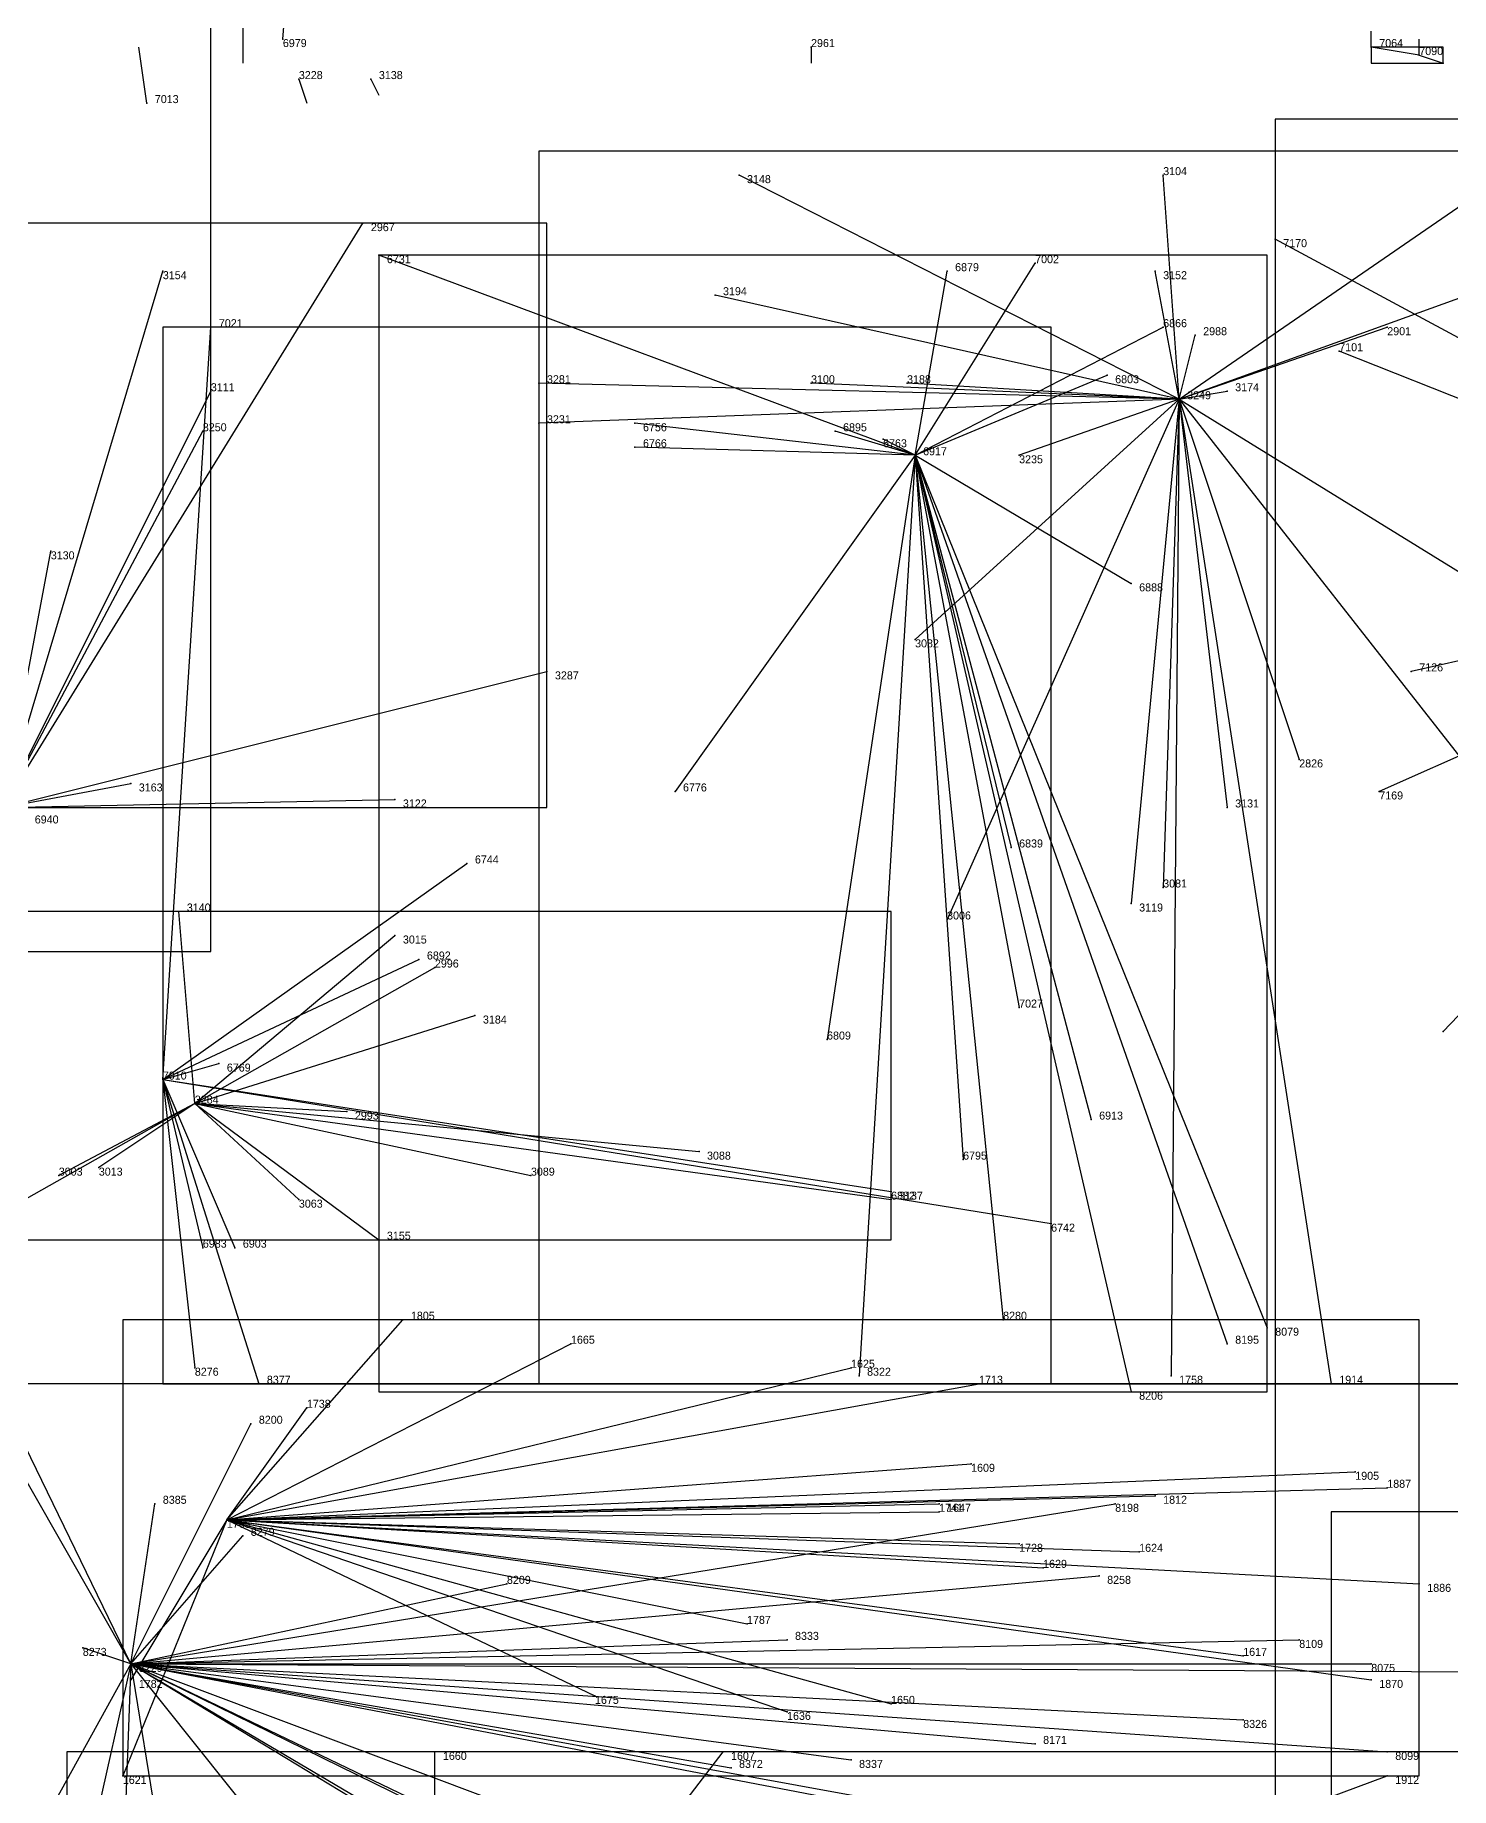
# Model space of a CAD drawing. Extents: x -0.07 to 1.1, y -0.07 to 1.1.
# Drawn here: x 0.1 to 0.277, y 0.6975 to 0.9165 of the extents above; entities that cross this region are included whole.
import ezdxf

# ---------------------------------------------------------------- set-up
doc = ezdxf.new("R2010")
doc.units = 0
for name, color, linetype in [('Clients', 3, 'CONTINUOUS'), ('Facilities', 3, 'CONTINUOUS'), ('Facilities_lines', 3, 'CONTINUOUS'), ('Min_max_boxes', 1, 'CONTINUOUS'), ('Normals', 1, 'CONTINUOUS'), ('Source_points', 5, 'CONTINUOUS'), ('Text', 3, 'CONTINUOUS')]:
    doc.layers.add(name, color=color, linetype=linetype)

msp = doc.modelspace()

# ---------------------------------------------------------------- linework, layer by layer
at = {"layer": 'Clients', "color": 5}
for p in [(0.267, 0.915, 1), (0.276, 0.913, 1), (0.188, 0.899), (0.241, 0.899), (0.141, 0.893), (0.255, 0.891, 1), (0.116, 0.887), (0.143, 0.889, 1), (0.214, 0.887, 1), (0.225, 0.888, 1), (0.24, 0.887), (0.185, 0.884), (0.122, 0.88, 1), (0.241, 0.88, 1), (0.245, 0.879), (0.269, 0.88), (0.263, 0.877, 1), (0.234, 0.874, 1), (0.122, 0.872), (0.163, 0.873), (0.197, 0.873), (0.209, 0.873), (0.249, 0.872), (0.163, 0.868), (0.175, 0.868, 1), (0.121, 0.867), (0.2, 0.867, 1), (0.206, 0.866, 1), (0.175, 0.865, 1), (0.223, 0.864), (0.102, 0.852), (0.237, 0.848, 1), (0.21, 0.841), (0.164, 0.837), (0.272, 0.837, 1), (0.258, 0.826), (0.112, 0.823), (0.18, 0.822, 1), (0.268, 0.822, 1), (0.145, 0.821), (0.249, 0.82), (0.222, 0.815, 1), (0.154, 0.813, 1), (0.241, 0.81), (0.118, 0.807), (0.214, 0.806), (0.237, 0.808), (0.145, 0.804), (0.148, 0.801, 1), (0.15, 0.8), (0.223, 0.795, 1), (0.155, 0.794), (0.199, 0.791, 1), (0.276, 0.792, 1), (0.123, 0.788, 1), (0.139, 0.782), (0.232, 0.781, 1), (0.183, 0.777), (0.216, 0.776, 1), (0.103, 0.774), (0.108, 0.775), (0.162, 0.774), (0.133, 0.771), (0.207, 0.772, 1), (0.207, 0.771), (0.227, 0.768, 1), (0.121, 0.765, 1), (0.125, 0.765, 1), (0.143, 0.766), (0.146, 0.756), (0.221, 0.756, 1), (0.254, 0.755, 1), (0.167, 0.753), (0.249, 0.753, 1), (0.12, 0.75, 1), (0.202, 0.75), (0.203, 0.749, 1), (0.242, 0.749), (0.128, 0.748, 1), (0.218, 0.748), (0.237, 0.747, 1), (0.262, 0.748), (0.134, 0.745), (0.127, 0.743, 1), (0.217, 0.738), (0.265, 0.737), (0.24, 0.734), (0.269, 0.735), (0.115, 0.733, 1), (0.213, 0.733), (0.213, 0.732), (0.235, 0.733, 1), (0.126, 0.729, 1), (0.223, 0.728), (0.226, 0.725), (0.238, 0.727), (0.159, 0.723, 1), (0.233, 0.724, 1), (0.273, 0.723), (0.189, 0.718), (0.106, 0.715, 1), (0.194, 0.716, 1), (0.251, 0.714), (0.258, 0.716, 1), (0.267, 0.713, 1), (0.112, 0.711), (0.267, 0.711), (0.17, 0.709), (0.207, 0.708), (0.194, 0.707), (0.251, 0.706, 1), (0.225, 0.703, 1), (0.15, 0.702), (0.186, 0.702), (0.202, 0.701, 1), (0.269, 0.702, 1), (0.111, 0.699), (0.187, 0.7, 1), (0.269, 0.699)]:
    msp.add_point(p, dxfattribs=at)
at = {"layer": 'Facilities', "color": 3}
for p in [(0.131, 0.916, 1), (0.197, 0.915), (0.273, 0.914, 1), (0.133, 0.911), (0.142, 0.911), (0.114, 0.908, 1), (0.243, 0.871), (0.21, 0.864, 1), (0.116, 0.786, 1), (0.12, 0.783), (0.124, 0.731), (0.112, 0.713, 1)]:
    msp.add_point(p, dxfattribs=at)
at = {"layer": 'Facilities_lines', "color": 3}
for p, q in [((0.273, 0.914, 1), (0.267, 0.915, 1)), ((0.273, 0.914, 1), (0.276, 0.913, 1)), ((0.243, 0.871), (0.288, 0.902)), ((0.243, 0.871), (0.188, 0.899)), ((0.243, 0.871), (0.241, 0.899)), ((0.096, 0.82), (0.141, 0.893)), ((0.331, 0.85, 1), (0.255, 0.891, 1)), ((0.096, 0.82), (0.116, 0.887)), ((0.21, 0.864, 1), (0.143, 0.889, 1)), ((0.21, 0.864, 1), (0.225, 0.888, 1)), ((0.21, 0.864, 1), (0.214, 0.887, 1)), ((0.243, 0.871), (0.24, 0.887)), ((0.243, 0.871), (0.185, 0.884)), ((0.243, 0.871), (0.279, 0.884)), ((0.116, 0.786, 1), (0.122, 0.88, 1)), ((0.21, 0.864, 1), (0.241, 0.88, 1)), ((0.243, 0.871), (0.269, 0.88)), ((0.243, 0.871), (0.245, 0.879)), ((0.331, 0.85, 1), (0.263, 0.877, 1)), ((0.21, 0.864, 1), (0.234, 0.874, 1)), ((0.096, 0.82), (0.122, 0.872)), ((0.243, 0.871), (0.163, 0.873)), ((0.243, 0.871), (0.197, 0.873)), ((0.243, 0.871), (0.209, 0.873)), ((0.243, 0.871), (0.249, 0.872)), ((0.243, 0.871), (0.163, 0.868)), ((0.243, 0.871), (0.21, 0.841)), ((0.243, 0.871), (0.214, 0.806)), ((0.243, 0.871), (0.223, 0.864)), ((0.243, 0.871), (0.237, 0.808)), ((0.243, 0.871), (0.241, 0.81)), ((0.243, 0.871), (0.242, 0.749)), ((0.243, 0.871), (0.262, 0.748)), ((0.243, 0.871), (0.258, 0.826)), ((0.243, 0.871), (0.249, 0.82)), ((0.243, 0.871), (0.283, 0.82)), ((0.243, 0.871), (0.29, 0.842)), ((0.21, 0.864, 1), (0.175, 0.868, 1)), ((0.096, 0.82), (0.121, 0.867)), ((0.21, 0.864, 1), (0.2, 0.867, 1)), ((0.21, 0.864, 1), (0.206, 0.866, 1)), ((0.21, 0.864, 1), (0.175, 0.865, 1)), ((0.21, 0.864, 1), (0.18, 0.822, 1)), ((0.21, 0.864, 1), (0.199, 0.791, 1)), ((0.21, 0.864, 1), (0.203, 0.749, 1)), ((0.21, 0.864, 1), (0.216, 0.776, 1)), ((0.21, 0.864, 1), (0.222, 0.815, 1)), ((0.21, 0.864, 1), (0.237, 0.848, 1)), ((0.21, 0.864, 1), (0.232, 0.781, 1)), ((0.21, 0.864, 1), (0.223, 0.795, 1)), ((0.21, 0.864, 1), (0.254, 0.755, 1)), ((0.21, 0.864, 1), (0.249, 0.753, 1)), ((0.21, 0.864, 1), (0.237, 0.747, 1)), ((0.21, 0.864, 1), (0.221, 0.756, 1)), ((0.096, 0.82), (0.102, 0.852)), ((0.331, 0.85, 1), (0.268, 0.822, 1)), ((0.331, 0.85, 1), (0.272, 0.837, 1)), ((0.331, 0.85, 1), (0.276, 0.792, 1)), ((0.096, 0.82), (0.164, 0.837)), ((0.096, 0.82), (0.112, 0.823)), ((0.096, 0.82), (0.145, 0.821)), ((0.116, 0.786, 1), (0.154, 0.813, 1)), ((0.12, 0.783), (0.118, 0.807)), ((0.12, 0.783), (0.145, 0.804)), ((0.116, 0.786, 1), (0.148, 0.801, 1)), ((0.12, 0.783), (0.15, 0.8)), ((0.12, 0.783), (0.155, 0.794)), ((0.116, 0.786, 1), (0.123, 0.788, 1)), ((0.116, 0.786, 1), (0.227, 0.768, 1)), ((0.116, 0.786, 1), (0.207, 0.772, 1)), ((0.116, 0.786, 1), (0.125, 0.765, 1)), ((0.116, 0.786, 1), (0.121, 0.765, 1)), ((0.116, 0.786, 1), (0.12, 0.75, 1)), ((0.116, 0.786, 1), (0.128, 0.748, 1)), ((0.12, 0.783), (0.097, 0.77)), ((0.12, 0.783), (0.103, 0.774)), ((0.12, 0.783), (0.108, 0.775)), ((0.12, 0.783), (0.139, 0.782)), ((0.12, 0.783), (0.133, 0.771)), ((0.12, 0.783), (0.183, 0.777)), ((0.12, 0.783), (0.162, 0.774)), ((0.12, 0.783), (0.207, 0.771)), ((0.12, 0.783), (0.143, 0.766)), ((0.124, 0.731), (0.146, 0.756)), ((0.124, 0.731), (0.167, 0.753)), ((0.124, 0.731), (0.202, 0.75)), ((0.112, 0.713, 1), (0.092, 0.748, 1)), ((0.112, 0.713, 1), (0.095, 0.748, 1)), ((0.124, 0.731), (0.218, 0.748)), ((0.124, 0.731), (0.134, 0.745)), ((0.112, 0.713, 1), (0.127, 0.743, 1)), ((0.124, 0.731), (0.217, 0.738)), ((0.124, 0.731), (0.265, 0.737)), ((0.124, 0.731), (0.269, 0.735)), ((0.124, 0.731), (0.24, 0.734)), ((0.112, 0.713, 1), (0.235, 0.733, 1)), ((0.112, 0.713, 1), (0.115, 0.733, 1)), ((0.124, 0.731), (0.213, 0.733)), ((0.124, 0.731), (0.213, 0.732)), ((0.124, 0.731), (0.111, 0.699)), ((0.124, 0.731), (0.112, 0.711)), ((0.124, 0.731), (0.251, 0.714)), ((0.124, 0.731), (0.238, 0.727)), ((0.124, 0.731), (0.226, 0.725)), ((0.124, 0.731), (0.194, 0.707)), ((0.124, 0.731), (0.207, 0.708)), ((0.124, 0.731), (0.17, 0.709)), ((0.124, 0.731), (0.223, 0.728)), ((0.124, 0.731), (0.189, 0.718)), ((0.124, 0.731), (0.267, 0.711)), ((0.124, 0.731), (0.273, 0.723)), ((0.112, 0.713, 1), (0.126, 0.729, 1)), ((0.112, 0.713, 1), (0.233, 0.724, 1)), ((0.112, 0.713, 1), (0.159, 0.723, 1)), ((0.112, 0.713, 1), (0.106, 0.715, 1)), ((0.112, 0.713, 1), (0.258, 0.716, 1)), ((0.112, 0.713, 1), (0.194, 0.716, 1)), ((0.112, 0.713, 1), (0.096, 0.684, 1)), ((0.112, 0.713, 1), (0.101, 0.664, 1)), ((0.112, 0.713, 1), (0.11, 0.659, 1)), ((0.112, 0.713, 1), (0.253, 0.686, 1)), ((0.112, 0.713, 1), (0.225, 0.703, 1)), ((0.112, 0.713, 1), (0.267, 0.713, 1)), ((0.112, 0.713, 1), (0.279, 0.712, 1)), ((0.112, 0.713, 1), (0.269, 0.702, 1)), ((0.112, 0.713, 1), (0.266, 0.685, 1)), ((0.112, 0.713, 1), (0.187, 0.677, 1)), ((0.112, 0.713, 1), (0.192, 0.683, 1)), ((0.112, 0.713, 1), (0.161, 0.689, 1)), ((0.112, 0.713, 1), (0.145, 0.693, 1)), ((0.112, 0.713, 1), (0.136, 0.683, 1)), ((0.112, 0.713, 1), (0.251, 0.706, 1)), ((0.112, 0.713, 1), (0.202, 0.701, 1)), ((0.112, 0.713, 1), (0.119, 0.67, 1)), ((0.112, 0.713, 1), (0.187, 0.7, 1)), ((0.112, 0.713, 1), (0.151, 0.69, 1)), ((0.15, 0.655), (0.186, 0.702)), ((0.15, 0.655), (0.15, 0.702)), ((0.15, 0.655), (0.269, 0.699))]:
    msp.add_line(p, q, dxfattribs=at)
at = {"layer": 'Min_max_boxes', "color": 1}
for p, q in [((0.122, 0.802, 0.988), (0.122, 1, 0.988)), ((0.122, 0.802, 1), (0.122, 1, 1)), ((0.276, 0.915, 1), (0.267, 0.915, 1)), ((0.267, 0.915, 1), (0.267, 0.913, 1)), ((0.276, 0.915, 1), (0.267, 0.915, 1)), ((0.267, 0.915, 1), (0.267, 0.913, 1)), ((0.267, 0.915, 1), (0.267, 0.915, 1)), ((0.276, 0.913, 1), (0.276, 0.915, 1)), ((0.276, 0.913, 1), (0.276, 0.915, 1)), ((0.276, 0.915, 1), (0.276, 0.915, 1)), ((0.267, 0.913, 1), (0.276, 0.913, 1)), ((0.267, 0.913, 1), (0.276, 0.913, 1)), ((0.267, 0.913, 1), (0.267, 0.913, 1)), ((0.276, 0.913, 1), (0.276, 0.913, 1)), ((0.38, 0.906, 1), (0.255, 0.906, 1)), ((0.255, 0.906, 1), (0.255, 0.659, 1)), ((0.38, 0.906, 1), (0.255, 0.906, 1)), ((0.255, 0.906, 1), (0.255, 0.659, 1)), ((0.255, 0.906, 1), (0.255, 0.906, 1)), ((0.29, 0.902), (0.163, 0.902)), ((0.163, 0.902), (0.163, 0.748)), ((0.29, 0.902), (0.163, 0.902)), ((0.163, 0.902), (0.163, 0.748)), ((0.163, 0.902), (0.163, 0.902)), ((0.164, 0.893), (0.09, 0.893)), ((0.164, 0.893), (0.09, 0.893)), ((0.164, 0.82), (0.164, 0.893)), ((0.164, 0.82), (0.164, 0.893)), ((0.164, 0.893), (0.164, 0.893)), ((0.254, 0.889, 1), (0.143, 0.889, 1)), ((0.143, 0.889, 1), (0.143, 0.747, 1)), ((0.254, 0.889, 1), (0.143, 0.889, 1)), ((0.143, 0.889, 1), (0.143, 0.747, 1)), ((0.143, 0.889, 1), (0.143, 0.889, 1)), ((0.254, 0.747, 1), (0.254, 0.889, 1)), ((0.254, 0.747, 1), (0.254, 0.889, 1)), ((0.254, 0.889, 1), (0.254, 0.889, 1)), ((0.227, 0.88, 1), (0.116, 0.88, 1)), ((0.116, 0.88, 1), (0.116, 0.748, 1)), ((0.227, 0.88, 1), (0.116, 0.88, 1)), ((0.116, 0.88, 1), (0.116, 0.748, 1)), ((0.116, 0.88, 1), (0.116, 0.88, 1)), ((0.227, 0.748, 1), (0.227, 0.88, 1)), ((0.227, 0.748, 1), (0.227, 0.88, 1)), ((0.227, 0.88, 1), (0.227, 0.88, 1)), ((0.09, 0.82), (0.164, 0.82)), ((0.09, 0.82), (0.164, 0.82)), ((0.164, 0.82), (0.164, 0.82)), ((0.207, 0.807), (0.097, 0.807)), ((0.207, 0.807), (0.097, 0.807)), ((0.207, 0.766), (0.207, 0.807)), ((0.207, 0.766), (0.207, 0.807)), ((0.207, 0.807), (0.207, 0.807)), ((0, 0.802, 0.988), (0.122, 0.802, 0.988)), ((0, 0.802, 1), (0.122, 0.802, 1)), ((0.122, 0.802, 0.988), (0.122, 0.802, 1)), ((0.097, 0.766), (0.207, 0.766)), ((0.097, 0.766), (0.207, 0.766)), ((0.207, 0.766), (0.207, 0.766)), ((0.273, 0.756), (0.111, 0.756)), ((0.111, 0.756), (0.111, 0.699)), ((0.273, 0.756), (0.111, 0.756)), ((0.111, 0.756), (0.111, 0.699)), ((0.111, 0.756), (0.111, 0.756)), ((0.273, 0.699), (0.273, 0.756)), ((0.273, 0.699), (0.273, 0.756)), ((0.273, 0.756), (0.273, 0.756)), ((0.279, 0.748, 1), (0.092, 0.748, 1)), ((0.279, 0.748, 1), (0.092, 0.748, 1)), ((0.116, 0.748, 1), (0.227, 0.748, 1)), ((0.116, 0.748, 1), (0.227, 0.748, 1)), ((0.116, 0.748, 1), (0.116, 0.748, 1)), ((0.143, 0.747, 1), (0.254, 0.747, 1)), ((0.143, 0.747, 1), (0.254, 0.747, 1)), ((0.143, 0.747, 1), (0.143, 0.747, 1)), ((0.163, 0.748), (0.29, 0.748)), ((0.163, 0.748), (0.29, 0.748)), ((0.163, 0.748), (0.163, 0.748)), ((0.227, 0.748, 1), (0.227, 0.748, 1)), ((0.254, 0.747, 1), (0.254, 0.747, 1)), ((0.452, 0.732), (0.262, 0.732)), ((0.262, 0.732), (0.262, 0.497)), ((0.452, 0.732), (0.262, 0.732)), ((0.262, 0.732), (0.262, 0.497)), ((0.262, 0.732), (0.262, 0.732)), ((0.302, 0.702), (0.104, 0.702)), ((0.104, 0.702), (0.104, 0.608)), ((0.302, 0.702), (0.104, 0.702)), ((0.104, 0.702), (0.104, 0.608)), ((0.104, 0.702), (0.104, 0.702)), ((0.111, 0.699), (0.273, 0.699)), ((0.111, 0.699), (0.273, 0.699)), ((0.111, 0.699), (0.111, 0.699)), ((0.273, 0.699), (0.273, 0.699))]:
    msp.add_line(p, q, dxfattribs=at)
at = {"layer": 'Normals', "color": 1}
for p, q in [((0.131, 0.916, 1), (0.132, 0.929, 1.099)), ((0.126, 0.92), (0.126, 0.913, 0.1)), ((0.267, 0.915, 1), (0.267, 0.917, 1.1)), ((0.273, 0.914, 1), (0.273, 0.916, 1.1)), ((0.114, 0.908, 1), (0.113, 0.915, 1.1)), ((0.197, 0.915), (0.197, 0.913, 0.1)), ((0.276, 0.913, 1), (0.276, 0.915, 1.1)), ((0.133, 0.911), (0.134, 0.908, 0.1)), ((0.142, 0.911), (0.143, 0.909, 0.1)), ((0.188, 0.899), (0.188, 0.899, 0.1)), ((0.241, 0.899), (0.241, 0.899, 0.1)), ((0.141, 0.893), (0.141, 0.893, 0.1)), ((0.255, 0.891, 1), (0.255, 0.891, 1.1)), ((0.116, 0.887), (0.116, 0.887, 0.1)), ((0.143, 0.889, 1), (0.143, 0.889, 1.1)), ((0.214, 0.887, 1), (0.214, 0.887, 1.1)), ((0.225, 0.888, 1), (0.225, 0.888, 1.1)), ((0.24, 0.887), (0.24, 0.887, 0.1)), ((0.185, 0.884), (0.185, 0.884, 0.1)), ((0.122, 0.88, 1), (0.122, 0.88, 1.1)), ((0.241, 0.88, 1), (0.241, 0.88, 1.1)), ((0.245, 0.879), (0.245, 0.879, 0.1)), ((0.269, 0.88), (0.269, 0.88, 0.1)), ((0.263, 0.877, 1), (0.263, 0.877, 1.1)), ((0.234, 0.874, 1), (0.234, 0.874, 1.1)), ((0.122, 0.872), (0.122, 0.872, 0.1)), ((0.163, 0.873), (0.163, 0.873, 0.1)), ((0.197, 0.873), (0.197, 0.873, 0.1)), ((0.209, 0.873), (0.209, 0.873, 0.1)), ((0.249, 0.872), (0.249, 0.872, 0.1)), ((0.243, 0.871), (0.243, 0.871, 0.1)), ((0.163, 0.868), (0.163, 0.868, 0.1)), ((0.175, 0.868, 1), (0.175, 0.868, 1.1)), ((0.121, 0.867), (0.121, 0.867, 0.1)), ((0.2, 0.867, 1), (0.2, 0.867, 1.1)), ((0.206, 0.866, 1), (0.206, 0.866, 1.1)), ((0.175, 0.865, 1), (0.175, 0.865, 1.1)), ((0.21, 0.864, 1), (0.21, 0.864, 1.1)), ((0.223, 0.864), (0.223, 0.864, 0.1)), ((0.102, 0.852), (0.102, 0.852, 0.1)), ((0.237, 0.848, 1), (0.237, 0.848, 1.1)), ((0.21, 0.841), (0.21, 0.841, 0.1)), ((0.164, 0.837), (0.164, 0.837, 0.1)), ((0.272, 0.837, 1), (0.272, 0.837, 1.1)), ((0.258, 0.826), (0.258, 0.826, 0.1)), ((0.112, 0.823), (0.112, 0.823, 0.1)), ((0.18, 0.822, 1), (0.18, 0.822, 1.1)), ((0.268, 0.822, 1), (0.268, 0.822, 1.1)), ((0.145, 0.821), (0.145, 0.821, 0.1)), ((0.249, 0.82), (0.249, 0.82, 0.1)), ((0.222, 0.815, 1), (0.222, 0.815, 1.1)), ((0.154, 0.813, 1), (0.154, 0.813, 1.1)), ((0.241, 0.81), (0.241, 0.81, 0.1)), ((0.118, 0.807), (0.118, 0.807, 0.1)), ((0.214, 0.806), (0.214, 0.806, 0.1)), ((0.237, 0.808), (0.237, 0.808, 0.1)), ((0.145, 0.804), (0.145, 0.804, 0.1)), ((0.148, 0.801, 1), (0.148, 0.801, 1.1)), ((0.15, 0.8), (0.15, 0.8, 0.1)), ((0.223, 0.795, 1), (0.223, 0.795, 1.1)), ((0.155, 0.794), (0.155, 0.794, 0.1)), ((0.199, 0.791, 1), (0.199, 0.791, 1.1)), ((0.276, 0.792, 1), (0.276, 0.792, 1.1)), ((0.123, 0.788, 1), (0.123, 0.788, 1.1)), ((0.116, 0.786, 1), (0.116, 0.786, 1.1)), ((0.12, 0.783), (0.12, 0.783, 0.1)), ((0.139, 0.782), (0.139, 0.782, 0.1)), ((0.232, 0.781, 1), (0.232, 0.781, 1.1)), ((0.183, 0.777), (0.183, 0.777, 0.1)), ((0.216, 0.776, 1), (0.216, 0.776, 1.1)), ((0.103, 0.774), (0.103, 0.774, 0.1)), ((0.108, 0.775), (0.108, 0.775, 0.1)), ((0.162, 0.774), (0.162, 0.774, 0.1)), ((0.133, 0.771), (0.133, 0.771, 0.1)), ((0.207, 0.772, 1), (0.207, 0.772, 1.1)), ((0.207, 0.771), (0.207, 0.771, 0.1)), ((0.227, 0.768, 1), (0.227, 0.768, 1.1)), ((0.121, 0.765, 1), (0.121, 0.765, 1.1)), ((0.125, 0.765, 1), (0.125, 0.765, 1.1)), ((0.143, 0.766), (0.143, 0.766, 0.1)), ((0.146, 0.756), (0.146, 0.756, 0.1)), ((0.221, 0.756, 1), (0.221, 0.756, 1.1)), ((0.254, 0.755, 1), (0.254, 0.755, 1.1)), ((0.167, 0.753), (0.167, 0.753, 0.1)), ((0.249, 0.753, 1), (0.249, 0.753, 1.1)), ((0.12, 0.75, 1), (0.12, 0.75, 1.1)), ((0.202, 0.75), (0.202, 0.75, 0.1)), ((0.203, 0.749, 1), (0.203, 0.749, 1.1)), ((0.242, 0.749), (0.242, 0.749, 0.1)), ((0.128, 0.748, 1), (0.128, 0.748, 1.1)), ((0.218, 0.748), (0.218, 0.748, 0.1)), ((0.237, 0.747, 1), (0.237, 0.747, 1.1)), ((0.262, 0.748), (0.262, 0.748, 0.1)), ((0.134, 0.745), (0.134, 0.745, 0.1)), ((0.127, 0.743, 1), (0.127, 0.743, 1.1)), ((0.217, 0.738), (0.217, 0.738, 0.1)), ((0.265, 0.737), (0.265, 0.737, 0.1)), ((0.24, 0.734), (0.24, 0.734, 0.1)), ((0.269, 0.735), (0.269, 0.735, 0.1)), ((0.115, 0.733, 1), (0.115, 0.733, 1.1)), ((0.213, 0.733), (0.213, 0.733, 0.1)), ((0.213, 0.732), (0.213, 0.732, 0.1)), ((0.235, 0.733, 1), (0.235, 0.733, 1.1)), ((0.124, 0.731), (0.124, 0.731, 0.1)), ((0.126, 0.729, 1), (0.126, 0.729, 1.1)), ((0.223, 0.728), (0.223, 0.728, 0.1)), ((0.226, 0.725), (0.226, 0.725, 0.1)), ((0.238, 0.727), (0.238, 0.727, 0.1)), ((0.159, 0.723, 1), (0.159, 0.723, 1.1)), ((0.233, 0.724, 1), (0.233, 0.724, 1.1)), ((0.273, 0.723), (0.273, 0.723, 0.1)), ((0.189, 0.718), (0.189, 0.718, 0.1)), ((0.106, 0.715, 1), (0.106, 0.715, 1.1)), ((0.194, 0.716, 1), (0.194, 0.716, 1.1)), ((0.251, 0.714), (0.251, 0.714, 0.1)), ((0.258, 0.716, 1), (0.258, 0.716, 1.1)), ((0.112, 0.713, 1), (0.112, 0.713, 1.1)), ((0.267, 0.713, 1), (0.267, 0.713, 1.1)), ((0.112, 0.711), (0.112, 0.711, 0.1)), ((0.267, 0.711), (0.267, 0.711, 0.1)), ((0.17, 0.709), (0.17, 0.709, 0.1)), ((0.207, 0.708), (0.207, 0.708, 0.1)), ((0.194, 0.707), (0.194, 0.707, 0.1)), ((0.251, 0.706, 1), (0.251, 0.706, 1.1)), ((0.225, 0.703, 1), (0.225, 0.703, 1.1)), ((0.15, 0.702), (0.15, 0.702, 0.1)), ((0.186, 0.702), (0.186, 0.702, 0.1)), ((0.202, 0.701, 1), (0.202, 0.701, 1.1)), ((0.269, 0.702, 1), (0.269, 0.702, 1.1)), ((0.111, 0.699), (0.111, 0.699, 0.1)), ((0.187, 0.7, 1), (0.187, 0.7, 1.1)), ((0.269, 0.699), (0.269, 0.699, 0.1))]:
    msp.add_line(p, q, dxfattribs=at)
at = {"layer": 'Source_points', "color": 5}
for p in [(0.131, 0.916, 1), (0.197, 0.915), (0.267, 0.915, 1), (0.273, 0.914, 1), (0.276, 0.913, 1), (0.133, 0.911), (0.142, 0.911), (0.114, 0.908, 1), (0.188, 0.899), (0.241, 0.899), (0.141, 0.893), (0.255, 0.891, 1), (0.116, 0.887), (0.143, 0.889, 1), (0.214, 0.887, 1), (0.225, 0.888, 1), (0.24, 0.887), (0.185, 0.884), (0.122, 0.88, 1), (0.241, 0.88, 1), (0.245, 0.879), (0.269, 0.88), (0.263, 0.877, 1), (0.234, 0.874, 1), (0.122, 0.872), (0.163, 0.873), (0.197, 0.873), (0.209, 0.873), (0.249, 0.872), (0.243, 0.871), (0.163, 0.868), (0.175, 0.868, 1), (0.121, 0.867), (0.2, 0.867, 1), (0.206, 0.866, 1), (0.175, 0.865, 1), (0.21, 0.864, 1), (0.223, 0.864), (0.102, 0.852), (0.237, 0.848, 1), (0.21, 0.841), (0.164, 0.837), (0.272, 0.837, 1), (0.258, 0.826), (0.112, 0.823), (0.18, 0.822, 1), (0.268, 0.822, 1), (0.145, 0.821), (0.249, 0.82), (0.222, 0.815, 1), (0.154, 0.813, 1), (0.241, 0.81), (0.118, 0.807), (0.214, 0.806), (0.237, 0.808), (0.145, 0.804), (0.148, 0.801, 1), (0.15, 0.8), (0.223, 0.795, 1), (0.155, 0.794), (0.199, 0.791, 1), (0.276, 0.792, 1), (0.123, 0.788, 1), (0.116, 0.786, 1), (0.12, 0.783), (0.139, 0.782), (0.232, 0.781, 1), (0.183, 0.777), (0.216, 0.776, 1), (0.103, 0.774), (0.108, 0.775), (0.162, 0.774), (0.133, 0.771), (0.207, 0.772, 1), (0.207, 0.771), (0.227, 0.768, 1), (0.121, 0.765, 1), (0.125, 0.765, 1), (0.143, 0.766), (0.146, 0.756), (0.221, 0.756, 1), (0.254, 0.755, 1), (0.167, 0.753), (0.249, 0.753, 1), (0.12, 0.75, 1), (0.202, 0.75), (0.203, 0.749, 1), (0.242, 0.749), (0.128, 0.748, 1), (0.218, 0.748), (0.237, 0.747, 1), (0.262, 0.748), (0.134, 0.745), (0.127, 0.743, 1), (0.217, 0.738), (0.265, 0.737), (0.24, 0.734), (0.269, 0.735), (0.115, 0.733, 1), (0.213, 0.733), (0.213, 0.732), (0.235, 0.733, 1), (0.124, 0.731), (0.126, 0.729, 1), (0.223, 0.728), (0.226, 0.725), (0.238, 0.727), (0.159, 0.723, 1), (0.233, 0.724, 1), (0.273, 0.723), (0.189, 0.718), (0.106, 0.715, 1), (0.194, 0.716, 1), (0.251, 0.714), (0.258, 0.716, 1), (0.112, 0.713, 1), (0.267, 0.713, 1), (0.112, 0.711), (0.267, 0.711), (0.17, 0.709), (0.207, 0.708), (0.194, 0.707), (0.251, 0.706, 1), (0.225, 0.703, 1), (0.15, 0.702), (0.186, 0.702), (0.202, 0.701, 1), (0.269, 0.702, 1), (0.111, 0.699), (0.187, 0.7, 1), (0.269, 0.699)]:
    msp.add_point(p, dxfattribs=at)

# ---------------------------------------------------------------- texts
at = {"layer": 'Text', "color": 3}
for s, p in [('6979', (0.131, 0.915, 1)), ('2961', (0.197, 0.915)), ('7064', (0.268, 0.915, 1)), ('7090', (0.273, 0.914, 1)), ('3228', (0.133, 0.911)), ('3138', (0.143, 0.911)), ('7013', (0.115, 0.908, 1)), ('3148', (0.189, 0.898)), ('3104', (0.241, 0.899)), ('2967', (0.142, 0.892)), ('7170', (0.256, 0.89, 1)), ('3154', (0.116, 0.886)), ('6731', (0.144, 0.888, 1)), ('6879', (0.215, 0.887, 1)), ('7002', (0.225, 0.888, 1)), ('3152', (0.241, 0.886)), ('3194', (0.186, 0.884)), ('7021', (0.123, 0.88, 1)), ('6866', (0.241, 0.88, 1)), ('2988', (0.246, 0.879)), ('2901', (0.269, 0.879)), ('7101', (0.263, 0.877, 1)), ('3281', (0.164, 0.873)), ('3100', (0.197, 0.873)), ('3188', (0.209, 0.873)), ('6803', (0.235, 0.873, 1)), ('3111', (0.122, 0.872)), ('3249', (0.244, 0.871)), ('3174', (0.25, 0.872)), ('3250', (0.121, 0.867)), ('3231', (0.164, 0.868)), ('6756', (0.176, 0.867, 1)), ('6895', (0.201, 0.867, 1)), ('6766', (0.176, 0.865, 1)), ('6763', (0.206, 0.865, 1)), ('6917', (0.211, 0.864, 1)), ('3235', (0.223, 0.863)), ('3130', (0.102, 0.851)), ('6888', (0.238, 0.847, 1)), ('3082', (0.21, 0.84)), ('3287', (0.165, 0.836)), ('7126', (0.273, 0.837, 1)), ('2826', (0.258, 0.825)), ('3163', (0.113, 0.822)), ('6776', (0.181, 0.822, 1)), ('7169', (0.268, 0.821, 1)), ('3122', (0.146, 0.82)), ('3131', (0.25, 0.82)), ('6940', (0.1, 0.818, 1)), ('6839', (0.223, 0.815, 1)), ('6744', (0.155, 0.813, 1)), ('3081', (0.241, 0.81)), ('3140', (0.119, 0.807)), ('3006', (0.214, 0.806)), ('3119', (0.238, 0.807)), ('3015', (0.146, 0.803)), ('6892', (0.149, 0.801, 1)), ('2996', (0.15, 0.8)), ('7027', (0.223, 0.795, 1)), ('3184', (0.156, 0.793)), ('6809', (0.199, 0.791, 1)), ('7010', (0.116, 0.786, 1)), ('6769', (0.124, 0.787, 1)), ('3284', (0.12, 0.783)), ('2993', (0.14, 0.781)), ('6913', (0.233, 0.781, 1)), ('3088', (0.184, 0.776)), ('6795', (0.216, 0.776, 1)), ('3003', (0.103, 0.774)), ('3013', (0.108, 0.774)), ('3089', (0.162, 0.774)), ('3063', (0.133, 0.77)), ('6882', (0.207, 0.771, 1)), ('3137', (0.208, 0.771)), ('3155', (0.144, 0.766)), ('6742', (0.227, 0.767, 1)), ('6983', (0.121, 0.765, 1)), ('6903', (0.126, 0.765, 1)), ('1805', (0.147, 0.756)), ('8280', (0.221, 0.756, 1)), ('1665', (0.167, 0.753)), ('8195', (0.25, 0.753, 1)), ('8079', (0.255, 0.754, 1)), ('8276', (0.12, 0.749, 1)), ('8377', (0.129, 0.748, 1)), ('1625', (0.202, 0.75)), ('8322', (0.204, 0.749, 1)), ('1713', (0.218, 0.748)), ('1758', (0.243, 0.748)), ('1914', (0.263, 0.748)), ('8206', (0.238, 0.746, 1)), ('1738', (0.134, 0.745)), ('8200', (0.128, 0.743, 1)), ('1609', (0.217, 0.737)), ('1905', (0.265, 0.736)), ('1887', (0.269, 0.735)), ('8385', (0.116, 0.733, 1)), ('1812', (0.241, 0.733)), ('1741', (0.213, 0.732)), ('1647', (0.214, 0.732)), ('8198', (0.235, 0.732, 1)), ('1765', (0.124, 0.73)), ('8279', (0.127, 0.729, 1)), ('1728', (0.223, 0.727)), ('1624', (0.238, 0.727)), ('1629', (0.226, 0.725)), ('8209', (0.159, 0.723, 1)), ('8258', (0.234, 0.723, 1)), ('1886', (0.274, 0.722)), ('1787', (0.189, 0.718)), ('8333', (0.195, 0.716, 1)), ('8273', (0.106, 0.714, 1)), ('1617', (0.251, 0.714)), ('8109', (0.258, 0.715, 1)), ('8229', (0.113, 0.712, 1)), ('8075', (0.267, 0.712, 1)), ('1782', (0.113, 0.71)), ('1870', (0.268, 0.71)), ('1675', (0.17, 0.708)), ('1650', (0.207, 0.708)), ('1636', (0.194, 0.706)), ('8326', (0.251, 0.705, 1)), ('8171', (0.226, 0.703, 1)), ('1660', (0.151, 0.701)), ('1607', (0.187, 0.701)), ('8372', (0.188, 0.7, 1)), ('8337', (0.203, 0.7, 1)), ('8099', (0.27, 0.701, 1)), ('1621', (0.111, 0.698)), ('1912', (0.27, 0.698))]:
    msp.add_text(s, height=0.001, dxfattribs=at).set_placement(p)

doc.saveas('drawing.dxf')
